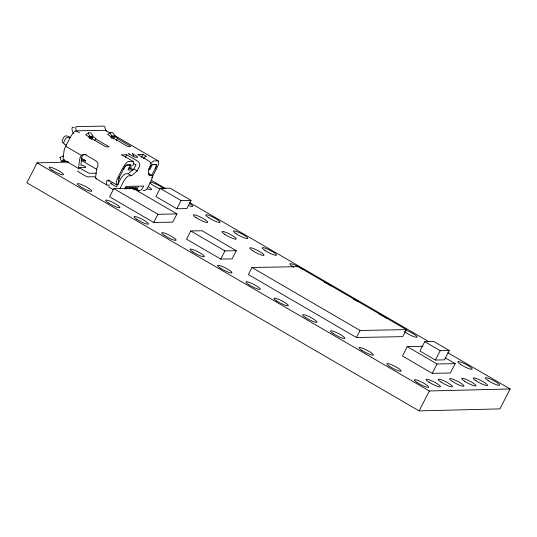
<?xml version="1.0" encoding="UTF-8"?>
<svg xmlns="http://www.w3.org/2000/svg" width="537" height="537" viewBox="0 0 537 537"><rect width="100%" height="100%" fill="white"/><g stroke="black" fill="none" stroke-linecap="round" stroke-linejoin="round"><path stroke-width="0.81" d="M117.663 184.547L116.173 184.574L116.569 181.452A7.444 2.195 -59.8 0 1 117.261 178.949L117.422 178.539A7.444 2.195 -59.8 0 1 118.2 176.854L122.449 168.591A8.149 2.403 -59.8 0 1 128.638 161.422L132.968 161.342A2.705 0.799 -59.8 0 1 133.277 161.758L133.384 164.483A4.283 1.718 38 0 1 132.451 165.282M118.12 184.533L118.878 178.895A3.383 1 -59.8 0 1 119.617 176.801M68.736 162.087L37.08 162.872L26.85 182.781L419.108 410.886L499.92 408.892L510.15 388.976L447.798 352.715M67.253 161.348L61.621 161.456A2.705 0.342 -21.5 0 1 63.051 160.429L64.386 159.838L63.943 159.845A7.444 2.195 -59.8 0 1 63.138 157.965L64.044 150.857A7.444 2.195 -59.8 0 1 65.675 146.252L69.924 137.989A8.149 2.403 -59.8 0 1 76.106 130.82L105.514 130.276L110.105 132.914M91.585 139.372L92.686 137.23C93.545 136.901 97.224 138.727 95.479 138.861L94.747 140.285M113.414 138.962L114.509 136.828C115.368 136.499 119.053 138.318 117.301 138.452L116.207 140.593M125.504 156.878L126.604 154.743L137.781 161.254A4.101 3.853 88.9 0 1 139.305 166.765L137.17 170.92L131.545 175.727L129.034 175.774A7.444 2.195 -59.8 0 0 123.148 182.345L119.798 188.87M113.81 188.588L109.595 196.784L153.723 222.486L172.766 222.137L176.982 213.934L132.861 188.232L113.81 188.588L157.932 214.29L176.982 213.934M133.726 169.142L135.948 164.812M124.738 188.782L125.953 186.406L143.648 186.077L142.426 188.453A4.061 3.819 88.9 0 1 137.244 190.058M141.587 157.287L143.05 154.434L146.406 156.388L145.889 156.401A2.705 0.799 -59.8 0 0 145.138 156.838L143.493 158.395M125.571 188.863L126.302 187.44L127.45 187.42L126.719 188.843L125.235 187.984M128.558 188.809L129.289 187.386L130.437 187.366L129.706 188.789L128.276 187.957M131.545 188.755L132.277 187.332L133.424 187.306L132.693 188.729L134.532 188.695L135.264 187.272L136.411 187.252L135.68 188.675L137.358 188.648L138.486 186.453M148.286 169.578L149.81 169.551L152.367 164.564L155.703 164.503A4.739 1.396 -59.8 0 1 155.173 168.625M138.418 191.816L139.029 190.628L134.196 187.816M151.642 175.552L155.535 167.974A3.444 1.014 -59.8 0 0 156.603 164.926L156.213 164.436L152.172 164.51A1.356 0.396 -59.8 0 0 151.796 164.731L149.32 167.074M160.127 188.359L155.911 196.555L176.868 208.765L186.849 208.578L191.058 200.382L170.101 188.172L160.127 188.359L181.083 200.563L191.058 200.382M153.723 222.486L157.932 214.29M176.868 208.765L181.083 200.563M190.763 230.97L186.547 239.173L220.747 259.089L232.085 258.881L236.293 250.685L202.1 230.762L190.763 230.97L224.956 250.893L236.293 250.685M220.747 259.089L224.956 250.893M251.967 267.507L248.356 274.528L356.461 337.505L402.716 336.645L406.328 329.617L298.223 266.647L251.967 267.507L360.072 330.477L406.328 329.617M356.461 337.505L360.072 330.477M422.928 346.331L407.261 346.62L402.441 355.991L432.225 373.343L450.368 373L455.181 363.636L445.254 357.85M424.754 341.68L419.941 351.05L435.386 360.045L444.455 359.877L449.268 350.507L433.822 341.512L424.754 341.68L440.199 350.674L449.268 350.507M435.386 360.045L440.199 350.674M432.225 373.343L437.044 363.972L455.181 363.636M419.108 410.886L429.345 390.976L510.15 388.976M109.071 180.21L108.749 181.056A3.383 1 -59.8 0 0 109.132 181.546M150.615 163.617L152.964 161.395A2.705 0.799 -59.8 0 1 153.71 160.959L158.046 160.878A8.149 2.403 -59.8 0 1 156.911 167.947L152.662 176.21A7.444 2.195 -59.8 0 1 152.206 177.062M96.465 178.787A7.444 2.195 -59.8 0 1 95.66 176.915L96.566 169.799A7.444 2.195 -59.8 0 1 97.593 166.47L98.029 164.389A4.061 3.819 88.9 0 0 96.042 160.919L85.759 154.925A4.061 3.819 88.9 0 0 81.939 155.012L80.624 156.529A7.444 2.195 -59.8 0 0 79.577 159.905L78.671 167.014A7.444 2.195 -59.8 0 0 79.174 168.846M86.209 154.515A4.061 3.819 88.9 0 0 83.322 154.992L82.503 155.723A3.437 0.926 -52.1 0 0 82.101 156.421L82.033 156.589A3.383 1 -59.8 0 0 81.846 157.368L80.939 164.483A3.383 1 -59.8 0 0 81.302 165.336L82.208 165.315A2.101 0.356 27.2 0 1 84.651 166.316A2.101 0.356 27.2 0 1 85.672 167.336L79.711 167.443A2.705 0.456 27.2 0 0 81.027 168.766L86.618 172.021A2.705 0.456 27.2 0 0 89.773 173.303L95.734 173.196A2.101 0.356 27.2 0 1 96.318 173.323M112.206 182.969L110.656 182.996A2.705 0.456 27.2 0 0 111.971 184.312L116.442 186.916L119.798 180.392A7.444 2.195 -59.8 0 1 125.678 173.82L128.195 173.773L133.814 168.967L137.17 170.92M95.479 138.861L109.112 146.802L105.896 146.863L92.263 138.922C91.397 139.251 87.719 137.432 89.464 137.291L85.739 134.713L88.578 132.874M89.847 136.277L89.182 135.123A2.705 0.792 57.1 0 1 88.773 132.787L90.149 132.767A2.705 0.792 57.1 0 1 92.398 135.062L93.062 136.217L89.847 136.277L88.84 136.928L92.686 137.23M93.062 136.217L90.176 138.083A4.061 3.819 88.9 0 1 89.88 138.251M117.301 138.452L130.941 146.4L127.719 146.46L114.086 138.512C113.226 138.841 109.541 137.022 111.293 136.888L107.561 134.304L110.407 132.464M111.669 135.874L111.005 134.713A2.705 0.792 57.1 0 1 110.602 132.384L111.978 132.357A2.705 0.792 57.1 0 1 114.22 134.653L114.884 135.814L111.669 135.874L110.662 136.519L114.509 136.828M114.884 135.814L111.998 137.68A4.061 3.819 88.9 0 1 111.401 137.989M74.247 127.289L72.576 127.323A2.705 0.906 79.5 0 0 72.099 130.001A8.021 7.545 88.9 0 0 73.495 133.438M126.604 154.743L121.275 154.844L125.148 156.784A2.705 0.799 -59.8 0 1 125.45 157.207M143.05 154.434L137.72 154.535L148.897 161.046A4.101 3.853 88.9 0 1 150.42 166.557L148.286 170.712L149.031 175.398L151.548 175.351A7.444 2.195 -59.8 0 1 150.722 181.835L147.366 188.359A4.061 3.819 88.9 0 1 143.111 190.353M109.528 185.064L107.306 185.104A7.444 2.195 -59.8 0 1 106.501 183.224L106.897 180.58L108.246 180.016L116.173 184.574M139.029 190.628L137.881 190.648L133.74 188.239M84.698 160.771L85.457 160.878L84.416 159.999M81.322 159.563L84.826 160.878A2.168 0.362 27.2 0 0 85.698 160.932A2.168 0.362 27.2 0 0 84.504 159.999L81.033 158.032M69.924 137.989L68.729 137.532A2.705 2.242 -48.2 0 0 65.373 139.09L64.158 141.459A2.705 2.242 -48.2 0 0 65.071 144.654L66.266 145.111M151.239 180.271L165.745 188.702M189.668 202.617L428.942 341.754M37.08 162.872L429.345 390.976M114.421 135.431L158.314 160.999M148.467 168.766L149.81 169.551M125.269 156.811L133.129 161.389M133.156 163.188L135.921 164.872M79.463 132.773L76.106 130.82L75.858 129.31A2.705 0.906 79.5 0 1 76.335 126.625L103.903 126.114A2.705 0.906 79.5 0 1 105.265 128.766L105.514 130.276A8.149 2.403 -59.8 0 1 106.205 131.397M151.85 175.404L148.494 173.451A7.444 2.195 -59.8 0 1 149.011 174.25M130.008 167.9L133.357 169.853L128.028 169.954L130.592 164.973L127.256 165.034A4.739 1.396 -59.8 0 0 123.517 169.215M128.195 173.773L131.545 175.727M65.675 146.252L81.443 155.441M407.261 346.62L437.044 363.972M131.209 187.869L133.975 189.48M81.06 160.201L96.922 169.444M63.514 159.731L79.046 168.779M96.036 178.673L106.876 184.99M113.334 189.736L110.145 187.876A2.705 0.456 27.2 0 1 108.83 186.554M59.983 157.677L61.466 161.422M148.729 186.883A8.015 1.349 27.2 0 1 147.145 188.695M159.67 188.735A8.015 1.349 27.2 0 1 149.816 182.661M150.293 182.124A8.015 1.349 27.2 0 1 156.891 184.453A8.015 1.349 27.2 0 1 163.517 188.668M189.917 203.617A8.015 1.349 27.2 0 1 188.333 205.436M293.726 267.238A8.015 1.349 27.2 0 1 291.517 263.828A8.015 1.349 27.2 0 1 302.673 269.406M324.395 282.18A8.015 1.349 27.2 0 1 329.181 284.771M329.691 285.1A8.015 1.349 27.2 0 1 331.014 286.033M353.286 299.008A8.015 1.349 27.2 0 1 357.957 301.633M379.122 314.152A8.015 1.349 27.2 0 1 386.962 318.555M405.603 330.074A8.015 1.349 27.2 0 1 415.638 335.323A8.015 1.349 27.2 0 1 414.342 336.8A8.015 1.349 27.2 0 1 404.307 331.551M70.555 137.539A3.45 0.584 27.2 0 0 68.273 136.492L67.031 136.015A2.705 2.242 -48.2 0 0 63.675 137.566L62.453 139.942A2.705 2.242 -48.2 0 0 63.373 143.131M128.773 167.927A4.283 1.718 38 0 0 131.095 167.416L131.001 165.114A1.356 0.396 -59.8 0 0 130.853 164.906L126.806 164.98L125.906 165.497A3.444 1.014 -59.8 0 0 123.825 168.564L119.583 176.827A3.383 1 -59.8 0 0 119.227 177.593L119.154 177.781A3.383 1 -59.8 0 0 118.838 178.922M133.525 156.979A2.705 2.544 88.9 0 0 132.37 153.629L135.727 155.582A3.383 0.571 27.2 0 1 137.371 157.227L135.901 157.254A3.383 0.571 27.2 0 1 131.954 155.649L128.605 153.696A2.705 2.544 88.9 0 1 129.363 154.374M151.958 177.485A7.444 2.195 -59.8 0 1 151.709 177.901M95.875 177.492A2.101 0.356 27.2 0 0 93.901 176.754L87.94 176.868A2.705 0.456 27.2 0 1 84.786 175.579L79.201 172.323A2.705 0.456 27.2 0 1 77.885 171.008M63.769 155.817A3.927 3.692 88.9 0 0 62.963 156.066L61.574 156.683A2.705 0.342 -21.5 0 0 60.144 157.703M488.126 380.558A8.015 1.349 27.2 0 0 499.564 385.217A8.015 1.349 27.2 0 0 489.71 378.746A8.015 1.349 27.2 0 0 488.126 380.558M460.679 364.489A8.015 1.349 27.2 0 0 472.117 369.154A8.015 1.349 27.2 0 0 462.263 362.676A8.015 1.349 27.2 0 0 460.679 364.489M476.064 380.78A8.015 1.349 27.2 0 0 487.502 385.438A8.015 1.349 27.2 0 0 477.648 378.968A8.015 1.349 27.2 0 0 476.064 380.78M464.492 381.183A8.015 1.349 27.2 0 0 475.93 385.841A8.015 1.349 27.2 0 0 466.082 379.37A8.015 1.349 27.2 0 0 464.492 381.183M452.436 381.471A8.015 1.349 27.2 0 0 463.881 386.13A8.015 1.349 27.2 0 0 454.027 379.659A8.015 1.349 27.2 0 0 452.436 381.471M441.031 382.069A8.015 1.349 27.2 0 0 452.469 386.727A8.015 1.349 27.2 0 0 442.616 380.256A8.015 1.349 27.2 0 0 441.031 382.069M428.969 382.136A8.015 1.349 27.2 0 0 440.407 386.794A8.015 1.349 27.2 0 0 430.553 380.317A8.015 1.349 27.2 0 0 428.969 382.136M417.202 382.586A8.015 1.349 27.2 0 0 428.64 387.251A8.015 1.349 27.2 0 0 418.786 380.773A8.015 1.349 27.2 0 0 417.202 382.586M389.654 366.442A8.015 1.349 27.2 0 0 401.092 371.101A8.015 1.349 27.2 0 0 391.245 364.63A8.015 1.349 27.2 0 0 389.654 366.442M361.864 350.379A8.015 1.349 27.2 0 0 373.302 355.038A8.015 1.349 27.2 0 0 363.448 348.567A8.015 1.349 27.2 0 0 361.864 350.379M333.336 333.712A8.015 1.349 27.2 0 0 344.774 338.377A8.015 1.349 27.2 0 0 334.92 331.9A8.015 1.349 27.2 0 0 333.336 333.712M305.486 317.521A8.015 1.349 27.2 0 0 316.924 322.18A8.015 1.349 27.2 0 0 307.07 315.709A8.015 1.349 27.2 0 0 305.486 317.521M276.783 301.015A8.015 1.349 27.2 0 0 288.221 305.674A8.015 1.349 27.2 0 0 278.367 299.203A8.015 1.349 27.2 0 0 276.783 301.015M248.792 284.637A8.015 1.349 27.2 0 0 260.23 289.295A8.015 1.349 27.2 0 0 250.383 282.818A8.015 1.349 27.2 0 0 248.792 284.637M220.492 268.191A8.015 1.349 27.2 0 0 231.93 272.85A8.015 1.349 27.2 0 0 222.076 266.379A8.015 1.349 27.2 0 0 220.492 268.191M192.87 251.967A8.015 1.349 27.2 0 0 204.315 256.626A8.015 1.349 27.2 0 0 194.461 250.155A8.015 1.349 27.2 0 0 192.87 251.967M164.584 235.535A8.015 1.349 27.2 0 0 176.029 240.193A8.015 1.349 27.2 0 0 166.175 233.723A8.015 1.349 27.2 0 0 164.584 235.535M136.922 219.398A8.015 1.349 27.2 0 0 148.36 224.057A8.015 1.349 27.2 0 0 138.506 217.586A8.015 1.349 27.2 0 0 136.922 219.398M108.393 202.939A8.015 1.349 27.2 0 0 119.832 207.597A8.015 1.349 27.2 0 0 109.978 201.127A8.015 1.349 27.2 0 0 108.393 202.939M80.201 186.514A8.015 1.349 27.2 0 0 91.639 191.172A8.015 1.349 27.2 0 0 81.785 184.701A8.015 1.349 27.2 0 0 80.201 186.514M51.982 170.081A8.015 1.349 27.2 0 0 63.42 174.74A8.015 1.349 27.2 0 0 53.572 168.262A8.015 1.349 27.2 0 0 51.982 170.081M208.604 217.686A8.015 1.349 27.2 0 0 220.042 222.352A8.015 1.349 27.2 0 0 210.189 215.874A8.015 1.349 27.2 0 0 208.604 217.686M196.186 217.693A8.015 1.349 27.2 0 0 207.624 222.352A8.015 1.349 27.2 0 0 197.77 215.881A8.015 1.349 27.2 0 0 196.186 217.693M224.815 234.394A8.015 1.349 27.2 0 0 236.253 239.052A8.015 1.349 27.2 0 0 226.399 232.581A8.015 1.349 27.2 0 0 224.815 234.394M252.524 250.631A8.015 1.349 27.2 0 0 263.969 255.297A8.015 1.349 27.2 0 0 254.115 248.819A8.015 1.349 27.2 0 0 252.524 250.631M265.043 250.531A8.015 1.349 27.2 0 0 276.481 255.189A8.015 1.349 27.2 0 0 266.627 248.718A8.015 1.349 27.2 0 0 265.043 250.531M236.273 233.83A8.015 1.349 27.2 0 0 247.711 238.488A8.015 1.349 27.2 0 0 237.857 232.018A8.015 1.349 27.2 0 0 236.273 233.83"/></g></svg>
